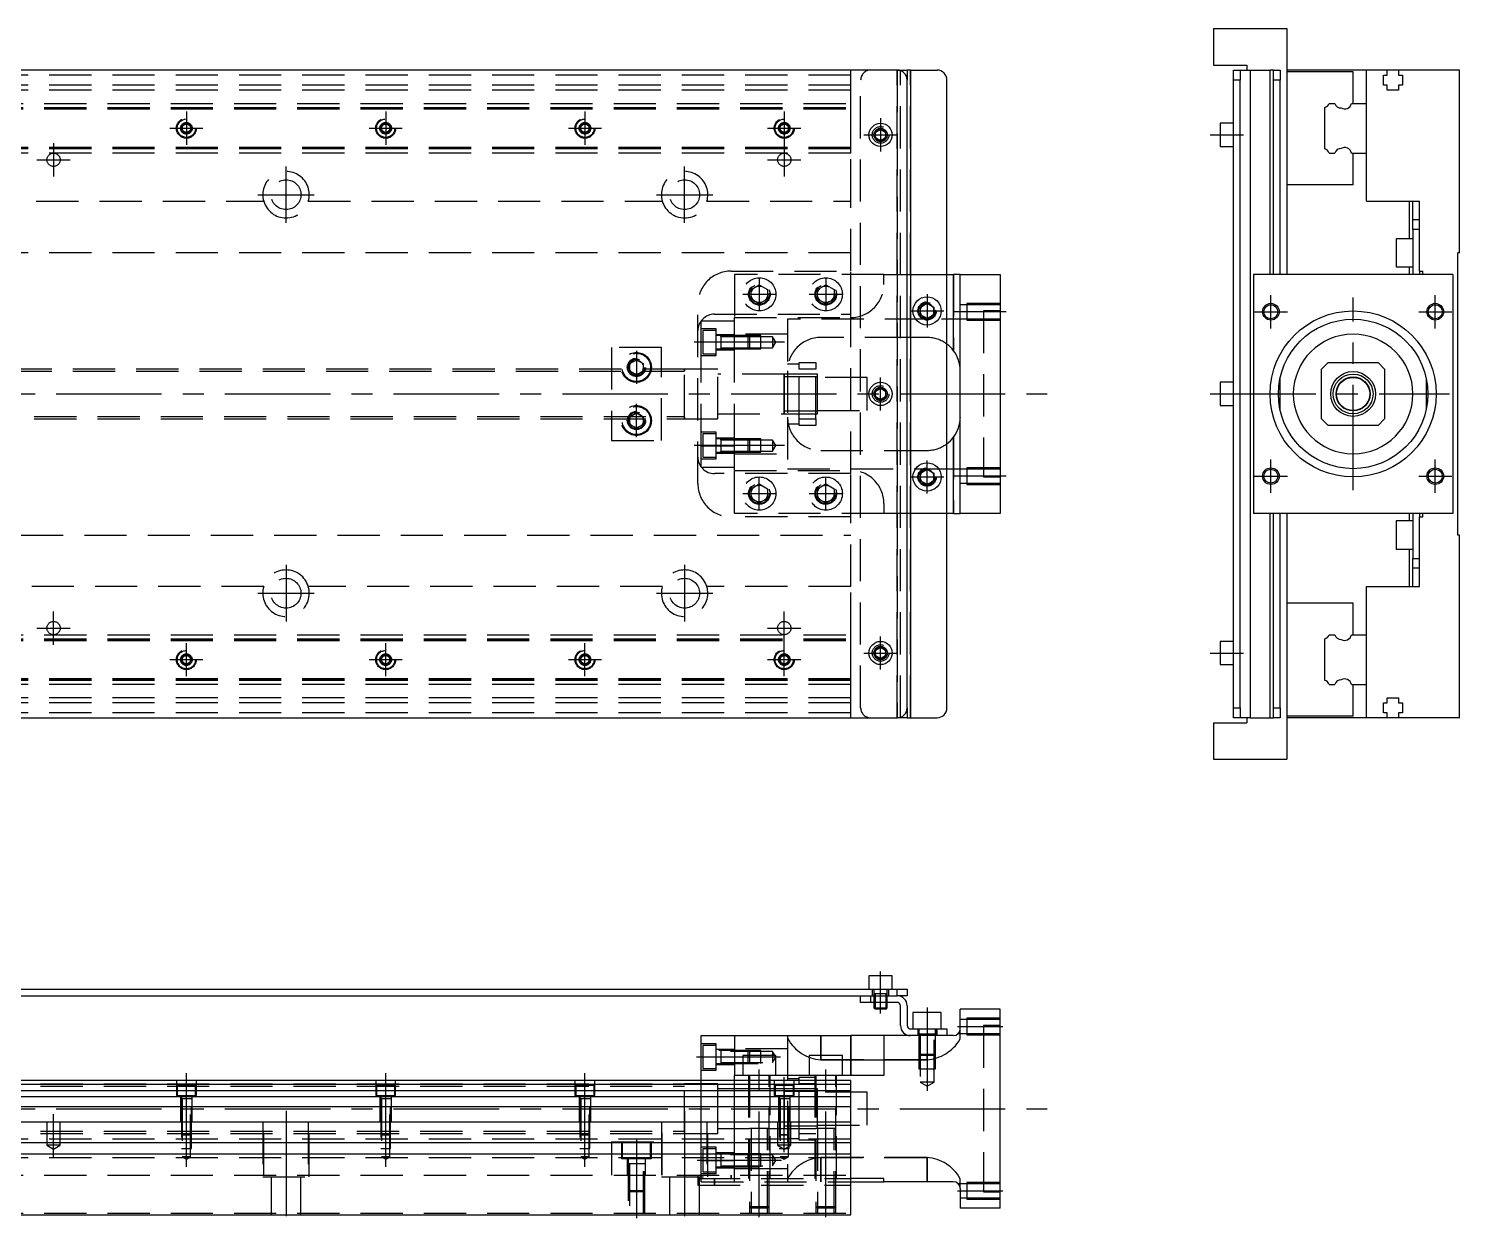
# Model space of a CAD drawing. Extents: x -30 to 900, y -281 to 112.
# Drawn here: x 469.5 to 900.3, y -251.5 to 110 of the extents above; entities that cross this region are included whole.
import ezdxf

# ---------------------------------------------------------------- set-up
doc = ezdxf.new("R2010")
doc.units = 0
doc.linetypes.add('CENTER', pattern=[50.8, 31.75, -6.35, 6.35, -6.35])
doc.linetypes.add('DASHED', pattern=[19.05, 12.7, -6.35])
doc.layers.get('0').update_dxf_attribs({"linetype": 'CONTINUOUS'})
doc.layers.add('CENTER', color=1, linetype='CENTER')

msp = doc.modelspace()

# ---------------------------------------------------------------- linework, layer by layer
at = {"color": 7, "linetype": 'CONTINUOUS'}
for p, q in [((826.27, 110), (826.27, 99)), ((826.27, 110), (848.27, 110)), ((848.27, 110), (848.27, 36)), ((731, 97.5), (3, 97.5)), ((731, 97.5), (734, 97.5)), ((734, 97.5), (734, 94.5)), ((735, 97.5), (734, 97.5)), ((735, 97.5), (735, -97.5)), ((735, 97.5), (743, 97.5)), ((826.27, 99), (836.27, 99)), ((832.27, 97.5), (834.27, 97.5)), ((832.27, 94.5), (832.27, 97.5)), ((834.27, 97.5), (837.27, 97.5)), ((834.27, 97.5), (834.27, 94.5)), ((836.27, 99), (836.27, 97.5)), ((837.27, 97.5), (837.27, -97.5)), ((837.27, 97.5), (843.27, 97.5)), ((843.27, 36), (843.27, 97.5)), ((844.27, 97.5), (843.27, 97.5)), ((844.27, 97.5), (846.27, 97.5)), ((844.27, 94.5), (844.27, 97.5)), ((846.27, 97.5), (846.27, 94.5)), ((872.27, 97.5), (848.27, 97.5)), ((868.27, 97), (848.27, 97)), ((868.27, 87.5), (868.27, 97)), ((872.27, 87.5), (872.27, 97.5)), ((878.57, 97.5), (872.27, 97.5)), ((877.42, 96), (878.57, 96)), ((877.42, 93), (877.42, 96)), ((881.97, 97.5), (878.57, 97.5)), ((878.57, 96), (878.57, 97.5)), ((881.97, 97.5), (881.97, 96)), ((900.27, 97.5), (881.97, 97.5)), ((881.97, 96), (883.12, 96)), ((883.12, 96), (883.12, 93)), ((900.27, 42.5), (900.27, 97.5)), ((734, -94.5), (734, 94.5)), ((746, -94.5), (746, 94.5)), ((834.27, 94.5), (832.27, 94.5)), ((832.27, -94.5), (832.27, 94.5)), ((834.27, -94.5), (834.27, 94.5)), ((846.27, 94.5), (844.27, 94.5)), ((844.27, 36), (844.27, 94.5)), ((846.27, 36), (846.27, 94.5)), ((878.57, 93), (877.42, 93)), ((878.57, 91.5), (878.57, 93)), ((881.97, 91.5), (878.57, 91.5)), ((881.97, 93), (881.97, 91.5)), ((883.12, 93), (881.97, 93)), ((859.77, 73.752272), (859.77, 86.247728)), ((861.022272, 87.5), (862.79668, 87.5)), ((867.747372, 87.5), (872.27, 87.5)), ((872.27, 72.5), (872.27, 87.5)), ((872.27, 72.5), (872.27, 87.5)), ((724.5, 78.866026), (726, 79.73205)), ((724.5, 77.133974), (724.5, 78.866026)), ((726, 79.73205), (727.5, 78.866026)), ((727.5, 78.866026), (727.5, 77.133974)), ((828.27, 81.5), (828.27, 78)), ((832.27, 81.5), (828.27, 81.5)), ((828.27, 78), (828.27, 74.5)), ((726, 76.26795), (724.5, 77.133974)), ((727.5, 77.133974), (726, 76.26795)), ((828.27, 74.5), (832.27, 74.5)), ((861.022272, 72.5), (862.79668, 72.5)), ((867.747372, 72.5), (872.27, 72.5)), ((868.27, 63), (868.27, 72.5)), ((872.27, 58), (872.27, 72.5)), ((868.27, 63), (848.27, 63)), ((872.27, 58), (888.27, 58)), ((885.27, 46.75), (885.27, 58)), ((886.27, 52.5), (886.27, 58)), ((888.27, 37), (888.27, 58)), ((886.27, 52.5), (888.27, 52.5)), ((886.27, 49.5), (886.27, 52.5)), ((888.27, 49.5), (886.27, 49.5)), ((886.27, 49.5), (886.27, 36)), ((881.27, 46.75), (881.27, 42.5)), ((886.27, 46.75), (881.27, 46.75)), ((881.27, 42.5), (881.27, 38.25)), ((900.27, 42.5), (899.77, 42.5)), ((899.77, -42.5), (899.77, 42.5)), ((746, 36), (748, 36)), ((748, 13), (748, 36)), ((750, 36), (748, 36)), ((750, -36), (750, 36)), ((750, 36), (762, 36)), ((762, 36), (762, -36)), ((898.27, 36), (838.27, 36)), ((838.27, 36), (838.27, -36)), ((881.27, 38.25), (886.27, 38.25)), ((885.27, 36), (885.27, 38.25)), ((888.27, 37), (889.27, 37)), ((888.27, 37), (888.27, 36)), ((889.27, 36), (889.27, 37)), ((898.27, 36), (898.27, -36)), ((738, 26.1547), (740, 27.309402)), ((738, 23.8453), (738, 26.1547)), ((740, 27.309402), (742, 26.1547)), ((742, 26.1547), (742, 23.8453)), ((740, 22.690598), (738, 23.8453)), ((742, 23.8453), (740, 22.690598)), ((860.77, 9.5), (858.77, 7.5)), ((860.77, 9.5), (875.77, 9.5)), ((877.77, 7.5), (875.77, 9.5)), ((846.27, -4.71699), (846.27, 4.71699)), ((858.77, -7.5), (858.77, 7.5)), ((877.77, 7.5), (877.77, -7.5)), ((890.27, 4.71699), (890.27, -4.71699)), ((724.5, 0.866026), (726, 1.73205)), ((724.5, -0.866026), (724.5, 0.866026)), ((726, 1.73205), (727.5, 0.866026)), ((727.5, 0.866026), (727.5, -0.866026)), ((828.27, 3.5), (828.27, 0)), ((832.27, 3.5), (828.27, 3.5)), ((828.27, 0), (828.27, -3.5)), ((726, -1.73205), (724.5, -0.866026)), ((727.5, -0.866026), (726, -1.73205)), ((828.27, -3.5), (832.27, -3.5)), ((858.77, -7.5), (860.77, -9.5)), ((875.77, -9.5), (877.77, -7.5)), ((875.77, -9.5), (860.77, -9.5)), ((748, -36), (748, -13)), ((738, -23.8453), (740, -22.690598)), ((738, -26.1547), (738, -23.8453)), ((740, -22.690598), (742, -23.8453)), ((742, -23.8453), (742, -26.1547)), ((740, -27.309402), (738, -26.1547)), ((742, -26.1547), (740, -27.309402)), ((748, -36), (746, -36)), ((748, -36), (750, -36)), ((762, -36), (750, -36)), ((898.27, -36), (838.27, -36)), ((843.27, -97.5), (843.27, -36)), ((844.27, -94.5), (844.27, -36)), ((846.27, -94.5), (846.27, -36)), ((848.27, -36), (848.27, -110)), ((881.27, -38.25), (881.27, -42.5)), ((886.27, -38.25), (881.27, -38.25)), ((885.27, -38.25), (885.27, -36)), ((886.27, -36), (886.27, -49.5)), ((888.27, -36), (888.27, -37)), ((888.27, -58), (888.27, -37)), ((888.27, -37), (889.27, -37)), ((889.27, -37), (889.27, -36)), ((881.27, -42.5), (881.27, -46.75)), ((900.27, -42.5), (899.77, -42.5)), ((900.27, -97.5), (900.27, -42.5)), ((881.27, -46.75), (886.27, -46.75)), ((885.27, -58), (885.27, -46.75)), ((886.27, -49.5), (888.27, -49.5)), ((886.27, -52.5), (886.27, -49.5)), ((888.27, -52.5), (886.27, -52.5)), ((886.27, -58), (886.27, -52.5)), ((872.27, -72.5), (872.27, -58)), ((872.27, -58), (888.27, -58)), ((868.27, -63), (848.27, -63)), ((868.27, -72.5), (868.27, -63)), ((861.022272, -72.5), (862.79668, -72.5)), ((867.747372, -72.5), (872.27, -72.5)), ((872.27, -87.5), (872.27, -72.5)), ((872.27, -87.5), (872.27, -72.5)), ((724.5, -77.133974), (726, -76.26795)), ((724.5, -78.866026), (724.5, -77.133974)), ((726, -76.26795), (727.5, -77.133974)), ((727.5, -77.133974), (727.5, -78.866026)), ((828.27, -74.5), (828.27, -78)), ((832.27, -74.5), (828.27, -74.5)), ((859.77, -86.247728), (859.77, -73.752272)), ((726, -79.73205), (724.5, -78.866026)), ((727.5, -78.866026), (726, -79.73205)), ((828.27, -78), (828.27, -81.5)), ((828.27, -81.5), (832.27, -81.5)), ((861.022272, -87.5), (862.79668, -87.5)), ((867.747372, -87.5), (872.27, -87.5)), ((868.27, -97), (868.27, -87.5)), ((872.27, -97.5), (872.27, -87.5)), ((734, -94.5), (734, -97.5)), ((832.27, -94.5), (834.27, -94.5)), ((832.27, -97.5), (832.27, -94.5)), ((834.27, -94.5), (834.27, -97.5)), ((844.27, -94.5), (846.27, -94.5)), ((844.27, -97.5), (844.27, -94.5)), ((846.27, -94.5), (846.27, -97.5)), ((877.42, -93), (878.57, -93)), ((877.42, -96), (877.42, -93)), ((878.57, -91.5), (881.97, -91.5)), ((878.57, -93), (878.57, -91.5)), ((881.97, -91.5), (881.97, -93)), ((881.97, -93), (883.12, -93)), ((883.12, -93), (883.12, -96)), ((3, -97.5), (731, -97.5)), ((734, -97.5), (731, -97.5)), ((734, -97.5), (735, -97.5)), ((735, -97.5), (743, -97.5)), ((826.27, -99), (836.27, -99)), ((826.27, -99), (826.27, -110)), ((834.27, -97.5), (832.27, -97.5)), ((837.27, -97.5), (834.27, -97.5)), ((836.27, -97.5), (836.27, -99)), ((837.27, -97.5), (843.27, -97.5)), ((843.27, -97.5), (844.27, -97.5)), ((846.27, -97.5), (844.27, -97.5)), ((868.27, -97), (848.27, -97)), ((872.27, -97.5), (848.27, -97.5)), ((878.57, -97.5), (872.27, -97.5)), ((878.57, -96), (877.42, -96)), ((878.57, -97.5), (878.57, -96)), ((881.97, -97.5), (878.57, -97.5)), ((881.97, -96), (881.97, -97.5)), ((883.12, -96), (881.97, -96)), ((900.27, -97.5), (881.97, -97.5)), ((826.27, -110), (848.27, -110)), ((729.5, -175.2), (722.5, -175.2)), ((722.5, -175.2), (722.5, -179.2)), ((729.5, -179.2), (729.5, -175.2)), ((467, -179.2), (731, -179.2)), ((731, -181.2), (731, -179.2)), ((731, -179.2), (734, -179.2)), ((734, -179.2), (734, -181.2)), ((467, -181.2), (723, -181.2)), ((720, -183.2), (720, -181.2)), ((723, -183.2), (720, -183.2)), ((723, -181.2), (723, -183.2)), ((723, -181.2), (731, -181.2)), ((723, -181.2), (731, -181.2)), ((731, -183.2), (723, -183.2)), ((724, -183.2), (724, -184.85)), ((724, -184.85), (728, -184.85)), ((724, -184.85), (724.35, -185.2)), ((727.65, -185.2), (724.35, -185.2)), ((727.65, -185.2), (728, -184.85)), ((728, -184.85), (728, -183.2)), ((734, -181.2), (731, -181.2)), ((732, -190.2), (732, -184.2)), ((734, -184.2), (734, -190.2)), ((750, -191.2), (750, -185.2)), ((762, -185.2), (750, -185.2)), ((762, -245.2), (762, -185.2)), ((744.25, -186.2), (735.75, -186.2)), ((735.75, -186.2), (735.75, -191.2)), ((744.25, -191.2), (744.25, -186.2)), ((672, -193.2), (682, -193.2)), ((672, -199.547524), (672, -193.2)), ((682, -193.2), (682, -205.2)), ((682, -193.2), (717, -193.2)), ((717, -205.2), (717, -193.2)), ((727, -193.2), (717, -193.2)), ((727, -193.2), (727, -205.2)), ((735, -193.2), (727, -193.2)), ((735, -191.2), (743, -191.2)), ((743, -193.2), (735, -193.2)), ((743, -193.2), (743, -191.2)), ((743, -191.2), (746, -191.2)), ((746, -193.2), (743, -193.2)), ((746, -191.2), (746, -193.2)), ((748, -193.2), (746, -193.2)), ((672, -206.7), (672, -199.547524)), ((672, -199.547524), (682, -199.547524)), ((694.5, -199.2), (684.5, -199.2)), ((684.5, -199.2), (684.5, -205.2)), ((694.5, -205.2), (694.5, -199.2)), ((714.5, -199.2), (704.5, -199.2)), ((704.5, -199.2), (704.5, -205.2)), ((714.5, -205.2), (714.5, -199.2)), ((717, -206.7), (460.5, -206.7)), ((682, -206.7), (682, -205.2)), ((727, -205.2), (682, -205.2)), ((717, -247.2), (717, -206.7)), ((717, -207.952272), (460.5, -207.952272)), ((460.5, -209.72668), (717, -209.72668)), ((697, -214.999946), (697, -209.5)), ((698, -210.075), (697, -210.075)), ((699.75, -210.075), (698, -210.075)), ((701.5, -210.075), (699.75, -210.075)), ((706.5, -210.075), (701.5, -210.075)), ((707, -210.075), (706.5, -210.075)), ((717, -211.623076), (460.5, -211.623076)), ((717, -214.677372), (460.5, -214.677372)), ((697, -221.200006), (697, -214.999946)), ((17, -219.2), (717, -219.2)), ((697, -220.325), (707, -220.325)), ((717, -225.5), (17, -225.5)), ((717, -228.9), (17, -228.9)), ((727, -236.2), (717, -236.2)), ((727, -237.2), (727, -236.2)), ((717, -237.2), (727, -237.2)), ((748, -237.2), (727, -237.2)), ((750, -239.2), (750, -245.2)), ((762, -245.2), (750, -245.2)), ((17, -247.2), (717, -247.2))]:
    msp.add_line(p, q, dxfattribs=at)
at = {"color": 3, "linetype": 'DASHED'}
for p, q in [((717, 96), (17, 96)), ((717, 87.5), (717, 97.5)), ((731, -97.5), (731, 97.5)), ((731, 97.5), (731, -97.5)), ((732, -97.5), (732, 97.5)), ((735, -97.5), (735, 97.5)), ((717, 93), (17, 93)), ((717, 91.5), (17, 91.5)), ((720, -94.5), (720, 94.5)), ((17, 87.5), (717, 87.5)), ((17, 86.247728), (717, 86.247728)), ((717, 86.247728), (717, 87.5)), ((717, 73.752272), (717, 86.247728)), ((17, 86.1147), (717, 86.1147)), ((17, 86.1), (717, 86.1)), ((17, 85.8), (717, 85.8)), ((515.5, 80), (515.52041, 80.24661)), ((515.75, 80.721688), (517, 81.443376)), ((515.75, 79.278312), (515.75, 80.721688)), ((517, 78.556624), (515.75, 79.278312)), ((517, 81.443376), (518.25, 80.721688)), ((518.25, 79.278312), (517, 78.556624)), ((518.25, 80.721688), (518.25, 79.278312)), ((575.75, 80.721688), (577, 81.443376)), ((575.75, 79.278312), (575.75, 80.721688)), ((577, 78.556624), (575.75, 79.278312)), ((577, 81.443376), (578.25, 80.721688)), ((578.25, 79.278312), (577, 78.556624)), ((578.25, 80.721688), (578.25, 79.278312)), ((578.477374, 80.25955), (578.5, 80)), ((635.5, 80), (635.516134, 80.21941)), ((635.75, 80.721688), (637, 81.443376)), ((635.75, 79.278312), (635.75, 80.721688)), ((637, 78.556624), (635.75, 79.278312)), ((637, 81.443376), (638.25, 80.721688)), ((638.25, 79.278312), (637, 78.556624)), ((638.25, 80.721688), (638.25, 79.278312)), ((695.75, 80.721688), (697, 81.443376)), ((695.75, 79.278312), (695.75, 80.721688)), ((697, 78.556624), (695.75, 79.278312)), ((697, 81.443376), (698.25, 80.721688)), ((698.25, 79.278312), (697, 78.556624)), ((698.25, 80.721688), (698.25, 79.278312)), ((698.477374, 80.25955), (698.5, 80)), ((727.973226, 78.326156), (728, 78)), ((717, 74.2), (17, 74.2)), ((717, 73.9), (17, 73.9)), ((717, 73.8853), (17, 73.8853)), ((717, 73.752272), (17, 73.752272)), ((717, 72.5), (717, 73.752272)), ((717, 72.5), (17, 72.5)), ((717, 58), (717, 72.5)), ((433.708204, 58), (540.291796, 58)), ((553.708204, 58), (660.291796, 58)), ((673.708204, 58), (717, 58)), ((717, 37), (717, 58)), ((717, 42.5), (29.1, 42.5)), ((681, 37), (717, 37)), ((682, 36), (682, 23)), ((727, 36), (682, 36)), ((717, 24), (717, 37)), ((727, 33), (727, 36)), ((727, 36), (734, 36)), ((734, 36), (746, 36)), ((748, 36), (748, 13)), ((687, 31.443376), (689.5, 32.886752)), ((687, 28.556624), (687, 31.443376)), ((689.5, 32.886752), (692, 31.443376)), ((692, 31.443376), (692, 28.556624)), ((692.477798, 30.364306), (692.5, 30)), ((707, 31.443376), (709.5, 32.886752)), ((707, 28.556624), (707, 31.443376)), ((709.5, 32.886752), (712, 31.443376)), ((712, 31.443376), (712, 28.556624)), ((712.477798, 30.364306), (712.5, 30)), ((671, -27), (671, 27)), ((689.5, 27.113248), (687, 28.556624)), ((692, 28.556624), (689.5, 27.113248)), ((709.5, 27.113248), (707, 28.556624)), ((712, 28.556624), (709.5, 27.113248)), ((752, 26.848738), (750, 26.848738)), ((752, 27.248732), (752, 22.248742)), ((762, 27.248732), (752, 27.248732)), ((762, 26.848738), (752, 26.848738)), ((672, 15.652476), (672, 22)), ((672, 22), (682, 22)), ((676, 24), (717, 24)), ((682, 15.652476), (682, 23)), ((682, 23), (717, 23)), ((682, 15.652476), (682, 22)), ((698, 22.5), (698, 7)), ((740, 22.5), (698, 22.5)), ((717, -24), (717, 24)), ((757, 22.5), (740, 22.5)), ((742.483582, 25.286038), (742.5, 25)), ((750, 22.648738), (752, 22.648738)), ((752, 22.648738), (762, 22.648738)), ((752, 22.248742), (762, 22.248742)), ((757, 25), (757, -25)), ((762, 25), (757, 25)), ((676.5, 19.55635), (672, 19.55635)), ((672.5, 19.05635), (672.5, 12.05635)), ((676.5, 19.05635), (672.5, 19.05635)), ((676.5, 11.55635), (676.5, 19.55635)), ((682, 17.80635), (676.5, 17.80635)), ((677.905, 17.55635), (676.5, 17.55635)), ((682, 17.556346), (677.895, 17.55635)), ((677.9, 17.556354), (677.9, 13.556344)), ((677.9, 17.556354), (677.9, 13.556344)), ((677.9, 17.556354), (677.9, 13.556344)), ((677.9, 17.55635), (677.9, 17.339888)), ((677.9, 17.33964), (677.9, 17.55635)), ((698, 18), (682, 18)), ((698, 18), (682, 18)), ((686.15, 17.55635), (682, 17.556346)), ((686.15, 17.556344), (682, 17.556344)), ((686.15, 13.55635), (686.15, 17.55635)), ((686.5, 17.20635), (686.15, 17.55635)), ((690, 17.556344), (686.15, 17.556344)), ((690, 13.556354), (690, 17.556344)), ((660, 14), (645, 14)), ((645, 14), (645, -14)), ((660, -14), (660, 14)), ((672, 15.652476), (682, 15.652476)), ((672, -15.652476), (672, 15.652476)), ((676.5, 13.55635), (677.905, 13.55635)), ((676.5, 13.30635), (682, 13.30635)), ((677.895, 13.55635), (682, 13.556352)), ((682, 17.20635), (677.9, 17.20635)), ((677.9, 13.90635), (682, 13.90635)), ((677.9, 13.55635), (677.9, 13.773016)), ((677.9, 13.77281), (677.9, 13.55635)), ((686.5, 17.20635), (682, 17.20635)), ((686.5, 17.20635), (682, 17.20635)), ((682, -15.652476), (682, 15.652476)), ((682, -15.652476), (682, 15.652476)), ((682, 13.90635), (686.5, 13.90635)), ((682, 13.90635), (686.5, 13.90635)), ((682, 13.556354), (686.15, 13.556354)), ((682, 13.556352), (686.15, 13.55635)), ((686.15, 13.55635), (686.5, 13.90635)), ((686.15, 13.556354), (690, 13.556354)), ((686.5, 17.20635), (686.5, 13.90635)), ((690, 17.20635), (686.5, 17.20635)), ((686.5, 13.90635), (690, 13.90635)), ((693.5, 17.20635), (690, 17.20635)), ((690, 13.90635), (693.5, 13.90635)), ((693.5, 17.20635), (693.5, 13.90635)), ((694.452628, 15.55635), (693.5, 17.20635)), ((693.5, 13.90635), (694.452628, 15.55635)), ((734, 17), (708, 17)), ((740, 17), (734, 17)), ((747.743602, 13.32745), (748.026966, 12.963874)), ((650.5, 9.1547), (652.5, 10.309402)), ((650.5, 6.8453), (650.5, 9.1547)), ((652.5, 10.309402), (654.5, 9.1547)), ((654.5, 9.1547), (654.5, 6.8453)), ((672, 11.55635), (676.5, 11.55635)), ((672.5, 12.05635), (676.5, 12.05635)), ((701.5, 9), (698, 9)), ((701.5, 9.5), (706.5, 9.5)), ((701.5, 7.5), (701.5, 9.5)), ((706.5, 9.5), (706.5, 7.5)), ((667.005, 7.5), (395, 7.5)), ((667, 6.75), (395, 6.75)), ((650, 8), (650.018502, 8.303588)), ((652.5, 5.690598), (650.5, 6.8453)), ((654.5, 6.8453), (652.5, 5.690598)), ((672, 7.5), (666.995, 7.5)), ((667, -7.500006), (667, 7.500006)), ((667, 6.951128), (667, 7.5)), ((667, 7.5), (667, 6.951128)), ((667, -6.951128), (667, 6.951128)), ((677, 7.5), (672, 7.5)), ((677, 7.5), (672, 7.5)), ((677, -7.5), (677, 7.5)), ((677, -7.5), (677, 7.5)), ((697.005, 6), (677, 6)), ((696.995, 6), (677, 6)), ((706.5, 6), (696.995, 6)), ((697.005, 6), (696.995, 6)), ((697, -6.000006), (697, 6.000006)), ((697, 5.125), (697, 6.000006)), ((697, 5.325034), (697, 6)), ((697, 6), (697, -5.999164)), ((697, 5.125), (697, -5.125)), ((707, 5.125), (697, 5.125)), ((706.5, 6), (697.005, 6)), ((698, 7), (698, -7)), ((706.5, 7.5), (701.5, 7.5)), ((701.5, -7.5), (701.5, 7.5)), ((706.5, -7.5), (706.5, 7.5)), ((707, 6), (706.5, 6)), ((707, -6), (707, 6)), ((722, 5), (707, 5)), ((722, -5), (722, 5)), ((727.973226, 0.326156), (728, 0)), ((395, -6.75), (667, -6.75)), ((395, -7.5), (667.005, -7.5)), ((650.5, -6.8453), (652.5, -5.690598)), ((650.5, -9.1547), (650.5, -6.8453)), ((652.5, -5.690598), (654.5, -6.8453)), ((654.5, -6.8453), (654.5, -9.1547)), ((654.983582, -7.713962), (655, -8)), ((666.995, -7.5), (672, -7.5)), ((667, -7.5), (667, -6.951128)), ((667, -6.951128), (667, -7.499332)), ((667, -7.499332), (667, -7.5)), ((672, -7.5), (677, -7.5)), ((672, -7.5), (677, -7.5)), ((677, -6), (697.005, -6)), ((677, -6), (696.995, -6)), ((696.995, -6), (706.5, -6)), ((696.995, -6), (697.005, -6)), ((697, -6.000006), (697, -5.125)), ((697, -5.125), (707, -5.125)), ((697, -6), (697, -5.325218)), ((697, -5.999164), (697, -6)), ((697.005, -6), (706.5, -6)), ((698, -7), (698, -22.5)), ((701.5, -7.5), (706.5, -7.5)), ((701.5, -9.5), (701.5, -7.5)), ((706.5, -6), (707, -6)), ((706.5, -7.5), (706.5, -9.5)), ((707, -5), (722, -5)), ((750, -7), (749.998996, -7.141742)), ((652.5, -10.309402), (650.5, -9.1547)), ((654.5, -9.1547), (652.5, -10.309402)), ((676.5, -11.55635), (672, -11.55635)), ((672.5, -12.05635), (672.5, -19.05635)), ((676.5, -12.05635), (672.5, -12.05635)), ((676.5, -19.55635), (676.5, -11.55635)), ((698, -9), (701.5, -9)), ((706.5, -9.5), (701.5, -9.5)), ((748.11972, -12.836966), (747.908436, -13.120182)), ((645, -14), (660, -14)), ((672, -22), (672, -15.652476)), ((672, -15.652476), (682, -15.652476)), ((682, -13.30635), (676.5, -13.30635)), ((677.905, -13.55635), (676.5, -13.55635)), ((682, -13.556352), (677.895, -13.55635)), ((677.9, -13.556344), (677.9, -17.556354)), ((677.9, -13.556344), (677.9, -17.556354)), ((677.9, -13.55635), (677.9, -13.77281)), ((677.9, -13.773058), (677.9, -13.55635)), ((682, -13.90635), (677.9, -13.90635)), ((677.9, -17.20635), (682, -17.20635)), ((686.15, -13.55635), (682, -13.556352)), ((686.15, -13.556352), (682, -13.556354)), ((686.5, -13.90635), (682, -13.90635)), ((686.5, -13.90635), (682, -13.90635)), ((682, -22), (682, -15.652476)), ((682, -23), (682, -15.652476)), ((682, -17.20635), (686.5, -17.20635)), ((682, -17.20635), (686.5, -17.20635)), ((686.15, -17.55635), (686.15, -13.55635)), ((686.5, -13.90635), (686.15, -13.55635)), ((690, -13.556354), (686.15, -13.556352)), ((686.15, -17.55635), (686.5, -17.20635)), ((686.5, -13.90635), (686.5, -17.20635)), ((690, -13.90635), (686.5, -13.90635)), ((686.5, -17.20635), (690, -17.20635)), ((690, -17.556344), (690, -13.556354)), ((693.5, -13.90635), (690, -13.90635)), ((690, -17.20635), (693.5, -17.20635)), ((693.5, -13.90635), (693.5, -17.20635)), ((694.452628, -15.55635), (693.5, -13.90635)), ((693.5, -17.20635), (694.452628, -15.55635)), ((708, -17), (734, -17)), ((734, -17), (740, -17)), ((748, -13), (748, -36)), ((672, -19.55635), (676.5, -19.55635)), ((672.5, -19.05635), (676.5, -19.05635)), ((676.5, -17.55635), (677.905, -17.55635)), ((676.5, -17.80635), (682, -17.80635)), ((677.895, -17.55635), (682, -17.556346)), ((677.9, -17.55635), (677.9, -17.339682)), ((677.9, -17.339888), (677.9, -17.55635)), ((682, -17.556344), (686.15, -17.556346)), ((682, -17.556346), (686.15, -17.55635)), ((682, -18), (698, -18)), ((682, -18), (698, -18)), ((686.15, -17.556346), (690, -17.556344)), ((672, -22), (682, -22)), ((717, -24), (676, -24)), ((682, -23), (717, -23)), ((682, -36), (682, -23)), ((698, -22.5), (740, -22.5)), ((717, -37), (717, -24)), ((737.5, -25), (737.52689, -24.634318)), ((740, -22.5), (757, -22.5)), ((752, -22.648738), (750, -22.648738)), ((752, -22.248742), (752, -27.248732)), ((762, -22.248742), (752, -22.248742)), ((762, -22.648738), (752, -22.648738)), ((757, -25), (762, -25)), ((686.5, -30), (686.520026, -29.653944)), ((687, -28.556624), (689.5, -27.113248)), ((687, -31.443376), (687, -28.556624)), ((689.5, -27.113248), (692, -28.556624)), ((692, -28.556624), (692, -31.443376)), ((707, -28.556624), (709.5, -27.113248)), ((707, -31.443376), (707, -28.556624)), ((709.5, -27.113248), (712, -28.556624)), ((712, -28.556624), (712, -31.443376)), ((712.477798, -29.635694), (712.5, -30)), ((750, -26.848738), (752, -26.848738)), ((752, -26.848738), (762, -26.848738)), ((752, -27.248732), (762, -27.248732)), ((689.5, -32.886752), (687, -31.443376)), ((692, -31.443376), (689.5, -32.886752)), ((709.5, -32.886752), (707, -31.443376)), ((712, -31.443376), (709.5, -32.886752)), ((727, -33), (727, -36)), ((717, -37), (681, -37)), ((727, -36), (682, -36)), ((717, -58), (717, -37)), ((734, -36), (727, -36)), ((746, -36), (734, -36)), ((29.1, -42.5), (717, -42.5)), ((540.291796, -58), (433.708204, -58)), ((660.291796, -58), (553.708204, -58)), ((717, -58), (673.708204, -58)), ((717, -72.5), (717, -58)), ((17, -72.5), (717, -72.5)), ((717, -73.752272), (717, -72.5)), ((17, -73.752272), (717, -73.752272)), ((17, -73.8853), (717, -73.8853)), ((17, -73.9), (717, -73.9)), ((17, -74.2), (717, -74.2)), ((717, -86.247728), (717, -73.752272)), ((515.5, -80), (515.52041, -79.75339)), ((515.75, -79.278312), (517, -78.556624)), ((515.75, -80.721688), (515.75, -79.278312)), ((517, -81.443376), (515.75, -80.721688)), ((517, -78.556624), (518.25, -79.278312)), ((518.25, -80.721688), (517, -81.443376)), ((518.25, -79.278312), (518.25, -80.721688)), ((575.75, -79.278312), (577, -78.556624)), ((575.75, -80.721688), (575.75, -79.278312)), ((577, -81.443376), (575.75, -80.721688)), ((577, -78.556624), (578.25, -79.278312)), ((578.25, -80.721688), (577, -81.443376)), ((578.25, -79.278312), (578.25, -80.721688)), ((578.477374, -79.74045), (578.5, -80)), ((635.5, -80), (635.516134, -79.78059)), ((635.75, -79.278312), (637, -78.556624)), ((635.75, -80.721688), (635.75, -79.278312)), ((637, -81.443376), (635.75, -80.721688)), ((637, -78.556624), (638.25, -79.278312)), ((638.25, -80.721688), (637, -81.443376)), ((638.25, -79.278312), (638.25, -80.721688)), ((695.75, -79.278312), (697, -78.556624)), ((695.75, -80.721688), (695.75, -79.278312)), ((697, -81.443376), (695.75, -80.721688)), ((697, -78.556624), (698.25, -79.278312)), ((698.25, -80.721688), (697, -81.443376)), ((698.25, -79.278312), (698.25, -80.721688)), ((698.477374, -79.74045), (698.5, -80)), ((724, -78), (724.030168, -77.653934)), ((717, -85.8), (17, -85.8)), ((717, -86.1), (17, -86.1)), ((717, -86.1147), (17, -86.1147)), ((717, -86.247728), (17, -86.247728)), ((717, -87.5), (17, -87.5)), ((717, -87.5), (717, -86.247728)), ((717, -97.5), (717, -87.5)), ((717, -91.5), (17, -91.5)), ((717, -93), (17, -93)), ((717, -96), (17, -96)), ((723.5, -179.2), (723.5, -181.2)), ((728.000006, -180.6), (723.999994, -180.6)), ((724, -179.2), (724, -183.2)), ((724.000006, -179.2), (724.000006, -183.2)), ((724.35, -180.6), (724.35, -183.2)), ((727.65, -183.2), (727.65, -180.6)), ((728, -183.2), (728, -179.2)), ((728.5, -181.2), (728.5, -179.2)), ((720, -181.2), (723, -181.2)), ((727.999994, -183.2), (727.999994, -181.2)), ((752, -188.351262), (750, -188.351262)), ((752, -187.951268), (752, -192.951258)), ((762, -187.951268), (752, -187.951268)), ((762, -188.351262), (752, -188.351262)), ((698, -193.2), (698, -193.816596)), ((698, -193.816596), (698, -236.583404)), ((698, -193.816596), (698.037764, -194.12036)), ((708, -200.460598), (708, -193.2)), ((708, -193.2), (708, -199.2)), ((717, -193.2), (717, -205.2)), ((737.25, -191.2), (737.25, -193.2)), ((742.500006, -192.8), (737.499994, -192.8)), ((737.5, -191.2), (737.5, -203.2)), ((737.9, -192.8), (737.9, -207.2)), ((740, -193.2), (740, -200.460598)), ((742.1, -207.2), (742.1, -192.8)), ((742.5, -203.2), (742.5, -191.2)), ((742.75, -193.2), (742.75, -191.2)), ((749.474532, -192.551262), (752, -192.551262)), ((749.966596, -194.101224), (750, -193.816596)), ((750, -193.816596), (750, -191.2)), ((757, -192.7), (750, -192.7)), ((752, -192.551262), (762, -192.551262)), ((752, -192.951258), (762, -192.951258)), ((757, -190.2), (757, -240.2)), ((762, -190.2), (757, -190.2)), ((676.5, -195.64365), (672, -195.64365)), ((672.5, -196.14365), (672.5, -199.64365)), ((676.5, -196.14365), (672.5, -196.14365)), ((676.5, -203.64365), (676.5, -195.64365)), ((682, -197.39365), (676.5, -197.39365)), ((690, -197.643656), (676.5, -197.643649)), ((677.9, -197.643646), (677.9, -201.643656)), ((693.5, -197.99365), (677.9, -197.99365)), ((698, -197.2), (682, -197.2)), ((686.15, -199.2), (686.15, -197.64365)), ((686.5, -197.99365), (686.15, -197.64365)), ((686.5, -197.99365), (686.5, -199.2)), ((690, -199.2), (690, -197.643656)), ((693.5, -197.99365), (693.5, -201.29365)), ((694.452628, -199.64365), (693.5, -197.99365)), ((749.868572, -194.41502), (749.966596, -194.101224)), ((672.5, -199.64365), (672.5, -203.14365)), ((676.5, -201.643653), (690, -201.643646)), ((676.5, -201.89365), (682, -201.89365)), ((677.9, -201.29365), (693.5, -201.29365)), ((686.15, -199.64365), (686.15, -199.2)), ((686.15, -201.64365), (686.15, -199.64365)), ((686.15, -201.64365), (686.5, -201.29365)), ((686.5, -199.2), (686.5, -199.64365)), ((686.5, -199.64365), (686.5, -201.29365)), ((690, -201.643646), (690, -199.2)), ((693.5, -201.29365), (694.452628, -199.64365)), ((708, -199.2), (708, -200.460598)), ((708, -200.460598), (714.5, -200.460598)), ((740, -200.460598), (708, -200.460598)), ((714.5, -200.460598), (727, -200.460598)), ((727, -200.460598), (737.500006, -200.460598)), ((737.5, -198.8), (742.5, -198.8)), ((737.5, -198.8), (737.9, -199.2)), ((737.500006, -200.460598), (740, -200.460598)), ((742.1, -199.2), (737.9, -199.2)), ((740, -200.460598), (740, -199.2)), ((742.1, -199.2), (742.5, -198.8)), ((514, -206.7), (514, -211.2)), ((520, -211.2), (520, -206.7)), ((574, -206.7), (574, -211.2)), ((580, -211.2), (580, -206.7)), ((634, -206.7), (634, -211.2)), ((640, -211.2), (640, -206.7)), ((672, -203.64365), (676.5, -203.64365)), ((672, -219.2), (672, -206.7)), ((672.5, -203.14365), (676.5, -203.14365)), ((682, -219.2), (682, -206.7)), ((686.25, -205.2), (686.25, -236.2)), ((686.499923, -205.2), (686.500006, -246.7)), ((692.499994, -246.7), (692.500077, -205.2)), ((692.75, -236.2), (692.75, -205.2)), ((694, -206.7), (694, -211.2)), ((701.5, -206.2), (698, -206.2)), ((700, -211.2), (700, -206.7)), ((701.5, -205.7), (706.5, -205.7)), ((701.5, -206.7), (701.5, -205.7)), ((701.5, -207.7), (701.5, -206.7)), ((706.25, -205.2), (706.25, -236.2)), ((706.499923, -205.2), (706.500006, -246.7)), ((712.499994, -246.7), (712.500077, -205.2)), ((712.75, -236.2), (712.75, -205.2)), ((737.5, -203.2), (742.5, -203.2)), ((54, -207.699332), (667.005, -207.699332)), ((54, -208.449332), (667, -208.449332)), ((519.75, -208.2), (514.25, -208.2)), ((514.25, -208.2), (514.25, -211.2)), ((519.75, -211.2), (519.75, -208.2)), ((579.75, -208.2), (574.25, -208.2)), ((574.25, -208.2), (574.25, -211.2)), ((579.75, -211.2), (579.75, -208.2)), ((639.75, -208.2), (634.25, -208.2)), ((634.25, -208.2), (634.25, -211.2)), ((639.75, -211.2), (639.75, -208.2)), ((667, -222.699332), (667, -207.7)), ((672, -207.7), (667, -207.7)), ((677, -207.7), (672, -207.7)), ((677, -215.2), (677, -207.7)), ((682, -209.2), (677, -209.2)), ((686.5, -209.2), (682, -209.2)), ((692.5, -209.2), (686.5, -209.2)), ((694.25, -209.2), (692.5, -209.2)), ((699.75, -208.2), (694.25, -208.2)), ((694.25, -208.2), (694.25, -211.2)), ((697, -209.2), (694.25, -209.2)), ((697, -209.2), (696.995, -209.2)), ((697, -209.2), (697, -209.200836)), ((698, -209.2), (697, -209.2)), ((697.005, -209.2), (697, -209.2)), ((697, -209.200836), (697, -214.999974)), ((699.75, -209.2), (698, -209.2)), ((699.75, -211.2), (699.75, -208.2)), ((701.5, -209.2), (699.75, -209.2)), ((701.5, -222.7), (701.5, -207.7)), ((706.5, -207.7), (701.5, -207.7)), ((706.5, -209.2), (701.5, -209.2)), ((707, -209.2), (706.5, -209.2)), ((707, -215.2), (707, -209.2)), ((722, -210.2), (707, -210.2)), ((722, -215.2), (722, -210.2)), ((742.1, -207.2), (737.9, -207.2)), ((737.9, -207.2), (740, -208.412436)), ((740, -208.412436), (742.1, -207.2)), ((514, -211.2), (520, -211.2)), ((515.25, -211.2), (515.25, -219.2)), ((518.500006, -212.2), (515.499994, -212.2)), ((515.500006, -211.2), (515.500006, -227.2)), ((515.75, -212.2), (515.75, -229.7)), ((518.25, -229.7), (518.25, -212.2)), ((518.499994, -227.2), (518.499994, -211.2)), ((518.75, -219.2), (518.75, -211.2)), ((574, -211.2), (580, -211.2)), ((575.25, -211.2), (575.25, -219.2)), ((578.500006, -212.2), (575.499994, -212.2)), ((575.500006, -211.2), (575.500006, -227.2)), ((575.75, -212.2), (575.75, -229.7)), ((578.25, -229.7), (578.25, -212.2)), ((578.499994, -227.2), (578.499994, -211.2)), ((578.75, -219.2), (578.75, -211.2)), ((634, -211.2), (640, -211.2)), ((635.25, -211.2), (635.25, -219.2)), ((638.500006, -212.2), (635.499994, -212.2)), ((635.500006, -211.2), (635.500006, -227.2)), ((635.75, -212.2), (635.75, -229.7)), ((638.25, -229.7), (638.25, -212.2)), ((638.499994, -227.2), (638.499994, -211.2)), ((638.75, -219.2), (638.75, -211.2)), ((677, -219.2), (677, -215.2)), ((694, -211.2), (700, -211.2)), ((695.25, -211.2), (695.25, -219.2)), ((698.500006, -212.2), (695.499994, -212.2)), ((695.500006, -211.2), (695.500006, -227.2)), ((695.75, -212.2), (695.75, -229.7)), ((697, -214.999974), (697, -215.400054)), ((698.25, -229.7), (698.25, -212.2)), ((698.499994, -227.2), (698.499994, -211.2)), ((698.75, -219.2), (698.75, -211.2)), ((707, -221.2), (707, -215.2)), ((722, -220.2), (722, -215.2)), ((475, -219.2), (475, -226.2)), ((479, -226.2), (479, -219.2)), ((540, -219.2), (540, -235.7)), ((540.291796, -235.2), (540.291796, -219.2)), ((553.708204, -219.2), (553.708204, -235.2)), ((554, -235.7), (554, -219.2)), ((660, -219.2), (660, -235.7)), ((660.291796, -235.2), (660.291796, -219.2)), ((672, -228.9), (672, -219.2)), ((673.708204, -219.2), (673.708204, -235.2)), ((674, -235.7), (674, -219.2)), ((677, -222.7), (677, -219.2)), ((682, -225.5), (682, -219.2)), ((695, -219.2), (695, -226.2)), ((697, -215.400054), (697, -221.199164)), ((699, -226.2), (699, -219.2)), ((54, -221.95), (667, -221.95)), ((54, -222.7), (667.005, -222.7)), ((515.5, -222.95), (518.5, -222.95)), ((515.5, -222.95), (515.75, -223.2)), ((518.25, -223.2), (515.75, -223.2)), ((518.25, -223.2), (518.5, -222.95)), ((575.5, -222.95), (578.5, -222.95)), ((575.5, -222.95), (575.75, -223.2)), ((578.25, -223.2), (575.75, -223.2)), ((578.25, -223.2), (578.5, -222.95)), ((635.5, -222.95), (638.5, -222.95)), ((635.5, -222.95), (635.75, -223.2)), ((638.25, -223.2), (635.75, -223.2)), ((638.25, -223.2), (638.5, -222.95)), ((666.995, -222.7), (672, -222.7)), ((667, -222.7), (667, -222.699332)), ((672, -222.7), (673.708204, -222.7)), ((673.708204, -222.7), (677, -222.7)), ((677, -221.2), (682, -221.2)), ((682, -221.2), (686.39999, -221.2)), ((686.39999, -221.2), (686.499994, -221.2)), ((692.500006, -221.2), (686.499994, -221.2)), ((687, -221.2), (687, -246.7)), ((692, -246.7), (692, -221.2)), ((692.500006, -221.2), (692.60001, -221.2)), ((692.60001, -221.2), (697.005, -221.2)), ((695.5, -222.95), (698.5, -222.95)), ((695.5, -222.95), (695.75, -223.2)), ((698.25, -223.2), (695.75, -223.2)), ((696.995, -221.2), (706.39999, -221.2)), ((697, -221.2), (697, -220.525218)), ((697, -221.199164), (697, -221.2)), ((697.005, -221.2), (706.5, -221.2)), ((698.25, -223.2), (698.5, -222.95)), ((701.5, -222.7), (706.5, -222.7)), ((701.5, -224.7), (701.5, -222.7)), ((712.500006, -221.2), (706.499994, -221.2)), ((707, -220.2), (722, -220.2)), ((707, -221.2), (707, -246.7)), ((712, -246.7), (712, -221.2)), ((717, -224.35), (17, -224.35)), ((479, -226.2), (475, -226.2)), ((475, -226.2), (477, -227.3547)), ((477, -227.3547), (479, -226.2)), ((515.500006, -227.2), (518.499994, -227.2)), ((575.500006, -227.2), (578.499994, -227.2)), ((635.500006, -227.2), (638.499994, -227.2)), ((645, -225.2), (660, -225.2)), ((645, -225.2), (645, -235.2)), ((648, -225.2), (648, -230.2)), ((648.25, -225.2), (648.25, -225.5)), ((648.25, -225.5), (648.25, -228.9)), ((656.75, -225.5), (656.75, -225.2)), ((656.75, -228.9), (656.75, -225.5)), ((657, -230.2), (657, -225.2)), ((660, -225.2), (660, -235.2)), ((676.5, -226.75635), (672, -226.75635)), ((672.5, -227.25635), (672.5, -228.9)), ((673.708204, -227.25635), (672.5, -227.25635)), ((676.5, -227.25635), (673.708204, -227.25635)), ((676.5, -234.75635), (676.5, -226.75635)), ((682, -228.9), (682, -225.5)), ((699, -226.2), (695, -226.2)), ((695, -226.2), (697, -227.3547)), ((695.500006, -227.2), (698.499994, -227.2)), ((697, -227.3547), (699, -226.2)), ((698, -224.2), (701.5, -224.2)), ((706.5, -224.7), (701.5, -224.7)), ((717, -230.05), (17, -230.05)), ((518.25, -229.7), (515.75, -229.7)), ((515.75, -229.7), (517, -230.421688)), ((517, -230.421688), (518.25, -229.7)), ((578.25, -229.7), (575.75, -229.7)), ((575.75, -229.7), (577, -230.421688)), ((577, -230.421688), (578.25, -229.7)), ((638.25, -229.7), (635.75, -229.7)), ((635.75, -229.7), (637, -230.421688)), ((637, -230.421688), (638.25, -229.7)), ((648, -230.2), (657, -230.2)), ((648.25, -228.9), (648.25, -230.2)), ((649.75, -230.2), (649.75, -235.2)), ((655.000006, -231.8), (649.999994, -231.8)), ((649.999996, -230.2), (650.000006, -246.7)), ((650.4, -231.8), (650.4, -246.7)), ((654.6, -246.7), (654.6, -231.8)), ((654.999994, -246.7), (655.000004, -230.2)), ((655.25, -235.2), (655.25, -230.2)), ((656.75, -230.2), (656.75, -228.9)), ((672, -230.852476), (672, -228.9)), ((672, -230.852476), (673.708204, -230.852476)), ((672, -235.2), (672, -230.852476)), ((672.5, -228.9), (672.5, -230.75635)), ((672.5, -230.75635), (672.5, -234.25635)), ((673.708204, -230.852476), (682, -230.852476)), ((682, -228.50635), (676.5, -228.50635)), ((690, -228.756354), (676.5, -228.756354)), ((677.9, -228.756344), (677.9, -232.756354)), ((693.5, -229.10635), (677.9, -229.10635)), ((677.9, -232.40635), (693.5, -232.40635)), ((682, -236.2), (682, -228.9)), ((686.15, -228.9), (686.15, -228.75635)), ((686.29365, -228.9), (686.15, -228.75635)), ((686.5, -228.756354), (686.15, -228.756352)), ((686.15, -230.75635), (686.15, -228.9)), ((686.15, -232.75635), (686.15, -230.75635)), ((686.15, -232.75635), (686.5, -232.40635)), ((686.5, -229.10635), (686.29365, -228.9)), ((687, -228.756354), (686.5, -228.756354)), ((690, -228.9), (690, -228.756354)), ((690, -232.756344), (690, -228.9)), ((693.5, -229.10635), (693.5, -232.40635)), ((694.452628, -230.75635), (693.5, -229.10635)), ((693.5, -232.40635), (694.452628, -230.75635)), ((698.25, -229.7), (695.75, -229.7)), ((695.75, -229.7), (697, -230.421688)), ((697, -230.421688), (698.25, -229.7)), ((708, -229.939402), (706.619728, -230.04908)), ((708, -229.939402), (740, -229.939402)), ((712, -229.939402), (708, -229.939402)), ((708, -237.2), (708, -229.939402)), ((708, -229.939402), (708, -236.2)), ((712.5, -229.939402), (712, -229.939402)), ((717, -229.939402), (712.5, -229.939402)), ((740, -229.939402), (717, -229.939402)), ((740, -229.939402), (740, -237.2)), ((740, -237.2), (740, -229.939402)), ((17, -235.2), (717, -235.2)), ((540, -235.7), (554, -235.7)), ((542.5, -235.7), (542.5, -247.2)), ((551.5, -247.2), (551.5, -235.7)), ((660, -235.7), (674, -235.7)), ((662.5, -235.7), (662.5, -247.2)), ((671, -235.2), (671, -236.2)), ((671, -236.2), (717, -236.2)), ((671, -236.2), (671, -238.2)), ((671.5, -247.2), (671.5, -235.7)), ((672, -234.75635), (676.5, -234.75635)), ((672, -237.2), (672, -235.2)), ((672.5, -234.25635), (673.708204, -234.25635)), ((673.708204, -234.25635), (676.5, -234.25635)), ((676, -238.2), (676, -236.2)), ((676, -236.2), (676, -237.2)), ((676.5, -232.756344), (690, -232.756344)), ((676.5, -233.00635), (682, -233.00635)), ((681, -236.2), (681, -235.2)), ((681, -235.2), (681, -236.2)), ((682, -233.2), (686.5, -233.2)), ((682, -237.2), (682, -236.2)), ((686.15, -232.756346), (686.5, -232.756344)), ((686.5, -232.756344), (687, -232.756344)), ((686.5, -233.2), (687, -233.2)), ((687, -233.2), (692, -233.2)), ((692, -233.2), (692.5, -233.2)), ((692.5, -233.2), (698, -233.2)), ((698.033404, -236.298776), (698, -236.583404)), ((698, -236.583404), (698, -237.2)), ((698.131428, -235.98498), (698.033404, -236.298776)), ((708, -236.2), (708, -237.2)), ((750, -236.583404), (749.962236, -236.27964)), ((750, -239.2), (750, -236.583404)), ((650, -239.8), (655, -239.8)), ((650, -239.8), (650.4, -240.2)), ((654.6, -240.2), (650.4, -240.2)), ((654.6, -240.2), (655, -239.8)), ((671, -238.2), (717, -238.2)), ((672, -237.2), (717, -237.2)), ((676, -237.2), (676, -238.2)), ((752, -237.848738), (749.474532, -237.848738)), ((750, -237.7), (757, -237.7)), ((752, -237.448742), (752, -242.448732)), ((762, -237.448742), (752, -237.448742)), ((762, -237.848738), (752, -237.848738)), ((757, -240.2), (762, -240.2)), ((686.5, -244.7), (692.5, -244.7)), ((686.5, -244.7), (687, -245.2)), ((692, -245.2), (687, -245.2)), ((692, -245.2), (692.5, -244.7)), ((706.5, -244.7), (712.5, -244.7)), ((706.5, -244.7), (707, -245.2)), ((712, -245.2), (707, -245.2)), ((712, -245.2), (712.5, -244.7)), ((750, -242.048738), (752, -242.048738)), ((752, -242.048738), (762, -242.048738)), ((752, -242.448732), (762, -242.448732)), ((17, -246.7), (717, -246.7))]:
    msp.add_line(p, q, dxfattribs=at)
at = {"color": 3, "linetype": 'CONTINUOUS'}
for p, q in [((724.35, -183.2), (724.35, -185.2)), ((727.65, -185.2), (727.65, -183.2))]:
    msp.add_line(p, q, dxfattribs=at)
at = {"color": 3, "linetype": 'DASHED'}
for centre, radius in [((517, 80), 3), ((517, 80), 2.75), ((577, 80), 3), ((577, 80), 2.75), ((637, 80), 3), ((637, 80), 2.75), ((697, 80), 3), ((697, 80), 2.75), ((517, 80), 1.75), ((517, 80), 1.5), ((517, 80), 1.25), ((577, 80), 1.75), ((577, 80), 1.5), ((637, 80), 1.75), ((637, 80), 1.5), ((637, 80), 1.25), ((697, 80), 1.75), ((697, 80), 1.5), ((697, 80), 1.25), ((726, 78), 2.5), ((726, 78), 2), ((477, 70.5), 2), ((697, 70.5), 2), ((547, 60), 4.5), ((667, 60), 4.5), ((689.5, 30), 5), ((709.5, 30), 5), ((689.5, 30), 3.25), ((689.5, 30), 3), ((689.5, 30), 2.5), ((709.5, 30), 3.25), ((709.5, 30), 3), ((709.5, 30), 2.5), ((740, 25), 2.75), ((740, 25), 2.5), ((652.5, 8), 4.5), ((652.5, 8), 4.25), ((652.5, 8), 2.75), ((652.5, 8), 2.5), ((652.5, 8), 2.1), ((726, 0), 2.5), ((726, 0), 2), ((652.5, -8), 4.5), ((652.5, -8), 4.25), ((652.5, -8), 2.75), ((652.5, -8), 2.5), ((652.5, -8), 2.1), ((689.5, -30), 5), ((709.5, -30), 5), ((740, -25), 2.75), ((740, -25), 2.5), ((689.5, -30), 3.25), ((689.5, -30), 3), ((689.5, -30), 2.5), ((709.5, -30), 3.25), ((709.5, -30), 3), ((709.5, -30), 2.5), ((547, -60), 4.5), ((667, -60), 4.5), ((477, -70.5), 2), ((697, -70.5), 2), ((517, -80), 3), ((517, -80), 2.75), ((577, -80), 3), ((577, -80), 2.75), ((637, -80), 3), ((637, -80), 2.75), ((697, -80), 3), ((697, -80), 2.75), ((726, -78), 2.5), ((726, -78), 2), ((517, -80), 1.75), ((517, -80), 1.5), ((517, -80), 1.25), ((577, -80), 1.75), ((577, -80), 1.5), ((577, -80), 1.25), ((637, -80), 1.75), ((637, -80), 1.5), ((637, -80), 1.25), ((697, -80), 1.75), ((697, -80), 1.5), ((697, -80), 1.25)]:
    msp.add_circle(centre, radius, dxfattribs=at)
at = {"color": 7, "linetype": 'CONTINUOUS'}
for centre, radius in [((577, 80), 1.25), ((726, 78), 3.5), ((740, 25), 4.25), ((843.521262, 24.748738), 2.1), ((893.018738, 24.748738), 2.1), ((868.27, 0), 25), ((868.27, 0), 22.5), ((868.27, 0), 6.75), ((868.27, 0), 6), ((868.27, 0), 5.125), ((868.27, 0), 5), ((726, 0), 3.5), ((740, -25), 4.25), ((843.521262, -24.748738), 2.1), ((893.018738, -24.748738), 2.1), ((726, -78), 3.5)]:
    msp.add_circle(centre, radius, dxfattribs=at)
at = {"color": 3, "linetype": 'CONTINUOUS'}
for centre in [(843.521262, 24.748738), (893.018738, 24.748738), (843.521262, -24.748738), (893.018738, -24.748738)]:
    msp.add_circle(centre, 2.5, dxfattribs=at)
at = {"color": 3, "linetype": 'DASHED'}
for centre, radius, start, end in [((723, 94.5), 3, 90, 180), ((547, 60), 7, 343.39845, 196.60155), ((667, 60), 7, 343.39845, 196.60155), ((547, 60), 7, 196.60155, 343.39845), ((667, 60), 7, 196.60155, 343.39845), ((681, 27), 10, 90, 180), ((717, 33), 10, 270, 0), ((676, 19), 5, 90, 180), ((708, 7), 10, 90, 180), ((740, 7), 10, 53.130102, 90), ((708, -7), 10, 180, 270), ((740, -7), 10, 270, 306.869898), ((676, -19), 5, 180, 270), ((717, -33), 10, 0, 90), ((681, -27), 10, 180, 270), ((547, -60), 7, 16.60155, 163.39845), ((667, -60), 7, 16.60155, 163.39845), ((547, -60), 7, 163.39845, 16.60155), ((667, -60), 7, 163.39845, 16.60155), ((723, -94.5), 3, 180, 270), ((708.811246, -188.189102), 12.298282, 208.83464497, 266.2177859), ((739.112993, -187.935352), 12.556615, 274.05078219, 328.93325573), ((709.208677, -242.78832), 12.999649, 101.48756923, 148.44290689), ((739.188754, -242.210898), 12.298282, 28.83464497, 86.2177859)]:
    msp.add_arc(centre, radius, start, end, dxfattribs=at)
at = {"color": 7, "linetype": 'CONTINUOUS'}
for centre, radius, start, end in [((731, 94.5), 3, 0, 90), ((743, 94.5), 3, 0, 90), ((859.37, 87.9), 1.7, 283.608961, 346.391039), ((864.47, 87.8), 1.7, 190.164249, 277.540197), ((865.77, 87.8), 2, 237.42103, 351.373073), ((726, 78), 1.65, 155.380023, 180), ((726, 78), 1.65, 180, 204.619977), ((726, 78), 1.65, 144.619977, 155.380023), ((726, 78), 1.65, 95.380023, 144.619977), ((726, 78), 1.65, 84.619977, 95.380023), ((726, 78), 1.65, 35.380023, 84.619977), ((726, 78), 1.65, 24.619977, 35.380023), ((726, 78), 1.65, 335.380023, 24.619977), ((726, 78), 1.65, 204.619977, 215.380023), ((726, 78), 1.65, 215.380023, 264.619977), ((726, 78), 1.65, 264.619977, 275.380023), ((726, 78), 1.65, 275.380023, 324.619977), ((726, 78), 1.65, 324.619977, 335.380023), ((859.37, 72.1), 1.7, 13.608961, 76.391039), ((864.47, 72.2), 1.7, 82.459803, 169.835751), ((865.77, 72.2), 2, 8.626927, 122.57897), ((740, 25), 2.1, 137.75279, 162.24721), ((740, 25), 2.1, 102.24721, 137.75279), ((740, 25), 2.1, 77.75279, 102.24721), ((740, 25), 2.1, 42.24721, 77.75279), ((740, 25), 2.1, 17.75279, 42.24721), ((740, 25), 2.1, 162.24721, 180), ((740, 25), 2.1, 180, 197.75279), ((740, 25), 2.1, 197.75279, 222.24721), ((740, 25), 2.1, 222.24721, 257.75279), ((740, 25), 2.1, 257.75279, 282.24721), ((740, 25), 2.1, 282.24721, 317.75279), ((740, 25), 2.1, 317.75279, 342.24721), ((740, 25), 2.1, 342.24721, 17.75279), ((868.27, 0), 18, 0, 270), ((868.27, 0), 18, 0, 270), ((740, 7), 10, 36.869898, 53.130102), ((739.996962, 6.998988), 10.003038, 0.005802, 36.864096), ((726, 0), 1.65, 155.380023, 180), ((726, 0), 1.65, 180, 204.619977), ((726, 0), 1.65, 144.619977, 155.380023), ((726, 0), 1.65, 95.380023, 144.619977), ((726, 0), 1.65, 84.619977, 95.380023), ((726, 0), 1.65, 35.380023, 84.619977), ((726, 0), 1.65, 24.619977, 35.380023), ((726, 0), 1.65, 335.380023, 24.619977), ((868.27, 0), 18, 270, 0), ((868.27, 0), 18, 270, 0), ((726, 0), 1.65, 204.619977, 215.380023), ((726, 0), 1.65, 215.380023, 264.619977), ((726, 0), 1.65, 264.619977, 275.380023), ((726, 0), 1.65, 275.380023, 324.619977), ((726, 0), 1.65, 324.619977, 335.380023), ((739.996962, -6.998988), 10.003038, 323.135904, 359.994198), ((740, -7), 10, 306.869898, 323.130102), ((740, -25), 2.1, 162.24721, 180), ((740, -25), 2.1, 180, 197.75279), ((740, -25), 2.1, 137.75279, 162.24721), ((740, -25), 2.1, 197.75279, 222.24721), ((740, -25), 2.1, 102.24721, 137.75279), ((740, -25), 2.1, 77.75279, 102.24721), ((740, -25), 2.1, 42.24721, 77.75279), ((740, -25), 2.1, 17.75279, 42.24721), ((740, -25), 2.1, 317.75279, 342.24721), ((740, -25), 2.1, 342.24721, 17.75279), ((740, -25), 2.1, 222.24721, 257.75279), ((740, -25), 2.1, 257.75279, 282.24721), ((740, -25), 2.1, 282.24721, 317.75279), ((859.37, -72.1), 1.7, 283.608961, 346.391039), ((864.47, -72.2), 1.7, 190.164249, 277.540197), ((865.77, -72.2), 2, 237.42103, 351.373073), ((726, -78), 1.65, 155.380023, 180), ((726, -78), 1.65, 144.619977, 155.380023), ((726, -78), 1.65, 95.380023, 144.619977), ((726, -78), 1.65, 84.619977, 95.380023), ((726, -78), 1.65, 35.380023, 84.619977), ((726, -78), 1.65, 24.619977, 35.380023), ((726, -78), 1.65, 335.380023, 24.619977), ((726, -78), 1.65, 180, 204.619977), ((726, -78), 1.65, 204.619977, 215.380023), ((726, -78), 1.65, 215.380023, 264.619977), ((726, -78), 1.65, 264.619977, 275.380023), ((726, -78), 1.65, 275.380023, 324.619977), ((726, -78), 1.65, 324.619977, 335.380023), ((864.47, -87.8), 1.7, 82.459803, 169.835751), ((865.77, -87.8), 2, 8.626927, 122.57897), ((859.37, -87.9), 1.7, 13.608961, 76.391039), ((731, -94.5), 3, 270, 0), ((743, -94.5), 3, 270, 0), ((731, -184.2), 3, 0, 90), ((731, -184.2), 1, 0, 90), ((735, -190.2), 3, 180, 270), ((735, -190.2), 1, 180, 270), ((748, -191.2), 2, 270, 0), ((748, -239.2), 2, 0, 90)]:
    msp.add_arc(centre, radius, start, end, dxfattribs=at)
at = {"layer": 'CENTER', "color": 1, "linetype": 'CENTER'}
for p, q in [((517, 85), (517, 75)), ((577, 85), (577, 75)), ((637, 85), (637, 75)), ((697, 85), (697, 75)), ((726, 83), (726, 73)), ((512, 80), (522, 80)), ((572, 80), (582, 80)), ((632, 80), (642, 80)), ((692, 80), (702, 80)), ((721, 78), (731, 78)), ((825.27, 78), (835.27, 78)), ((477, 75.5), (477, 65.5)), ((697, 75.5), (697, 65.5)), ((472, 70.5), (482, 70.5)), ((692, 70.5), (702, 70.5)), ((547, 51.5), (547, 68.5)), ((667, 51.5), (667, 68.5)), ((538.5, 60), (555.5, 60)), ((658.5, 60), (675.5, 60)), ((689.5, 35), (689.5, 25)), ((709.5, 35), (709.5, 25)), ((684.5, 30), (694.5, 30)), ((704.5, 30), (714.5, 30)), ((740, 30), (740, 20)), ((843.521262, 19.748738), (843.521262, 29.748738)), ((868.27, -29), (868.27, 29)), ((893.018738, 19.748738), (893.018738, 29.748738)), ((735, 25), (745, 25)), ((763.84439, 24.748737), (748.15561, 24.748737)), ((838.521262, 24.748738), (848.521262, 24.748738)), ((888.018738, 24.748738), (898.018738, 24.748738)), ((652.5, 13), (652.5, 3)), ((697.044719, 15.55635), (669.907909, 15.55635)), ((726, -5), (726, 5)), ((-30.202785, 0), (776.142282, 0)), ((652.5, -13), (652.5, -3)), ((825.27, 0), (897.27, 0)), ((697.044719, -15.55635), (669.907909, -15.55635)), ((740, -30), (740, -20)), ((843.521262, -29.748738), (843.521262, -19.748738)), ((893.018738, -29.748738), (893.018738, -19.748738)), ((689.5, -35), (689.5, -25)), ((709.5, -35), (709.5, -25)), ((735, -25), (745, -25)), ((763.84439, -24.748737), (748.15561, -24.748737)), ((838.521262, -24.748738), (848.521262, -24.748738)), ((888.018738, -24.748738), (898.018738, -24.748738)), ((684.5, -30), (694.5, -30)), ((704.5, -30), (714.5, -30)), ((547, -51.5), (547, -68.5)), ((667, -51.5), (667, -68.5)), ((538.5, -60), (555.5, -60)), ((658.5, -60), (675.5, -60)), ((477, -75.5), (477, -65.5)), ((697, -75.5), (697, -65.5)), ((472, -70.5), (482, -70.5)), ((692, -70.5), (702, -70.5)), ((726, -83), (726, -73)), ((517, -85), (517, -75)), ((577, -85), (577, -75)), ((637, -85), (637, -75)), ((697, -85), (697, -75)), ((512, -80), (522, -80)), ((572, -80), (582, -80)), ((632, -80), (642, -80)), ((692, -80), (702, -80)), ((721, -78), (731, -78)), ((825.27, -78), (835.27, -78)), ((726, -186.516268), (726, -173.883732)), ((740, -184.774278), (740, -209.838158)), ((749.15561, -190.451263), (762.84439, -190.451263)), ((695.897185, -199.64365), (670.555443, -199.64365)), ((689.5, -247.822186), (689.5, -198.577814)), ((709.57145, -247.822186), (709.57145, -198.577814)), ((517, -232.672549), (517, -204.506189)), ((577, -232.672549), (577, -204.506189)), ((637, -232.672549), (637, -204.506189)), ((697, -228.346439), (697, -205.697419)), ((-30.202785, -215.2), (776.142282, -215.2)), ((477, -229.7), (477, -216.8547)), ((547, -215.853094), (547, -251.546906)), ((667, -215.853094), (667, -251.546906)), ((652.5, -224.2), (652.5, -248.2)), ((696.147185, -230.75635), (670.805443, -230.75635)), ((749.15561, -239.948737), (762.84439, -239.948737))]:
    msp.add_line(p, q, dxfattribs=at)

doc.saveas('drawing.dxf')
